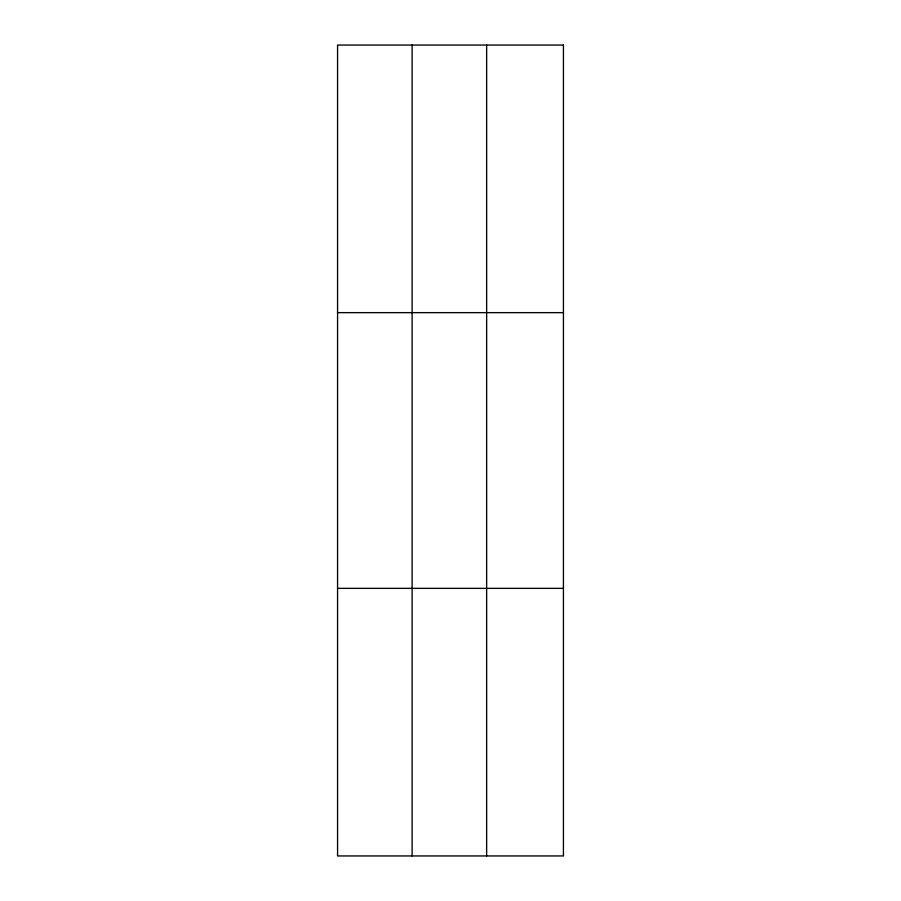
<?xml version="1.0" encoding="UTF-8"?>
<svg xmlns="http://www.w3.org/2000/svg" width="901" height="901" viewBox="0 0 901 901"><rect width="100%" height="100%" fill="white"/><g stroke="black" fill="none" stroke-linecap="round" stroke-linejoin="round"><path stroke-width="1.35" d="M412.106 45.05L412.106 855.95M486.641 45.05L486.641 855.95M337.571 312.647L563.429 312.647M337.571 588.353L563.429 588.353M563.429 45.05L563.429 855.95L337.571 855.95L337.571 45.05L563.429 45.05"/></g></svg>
